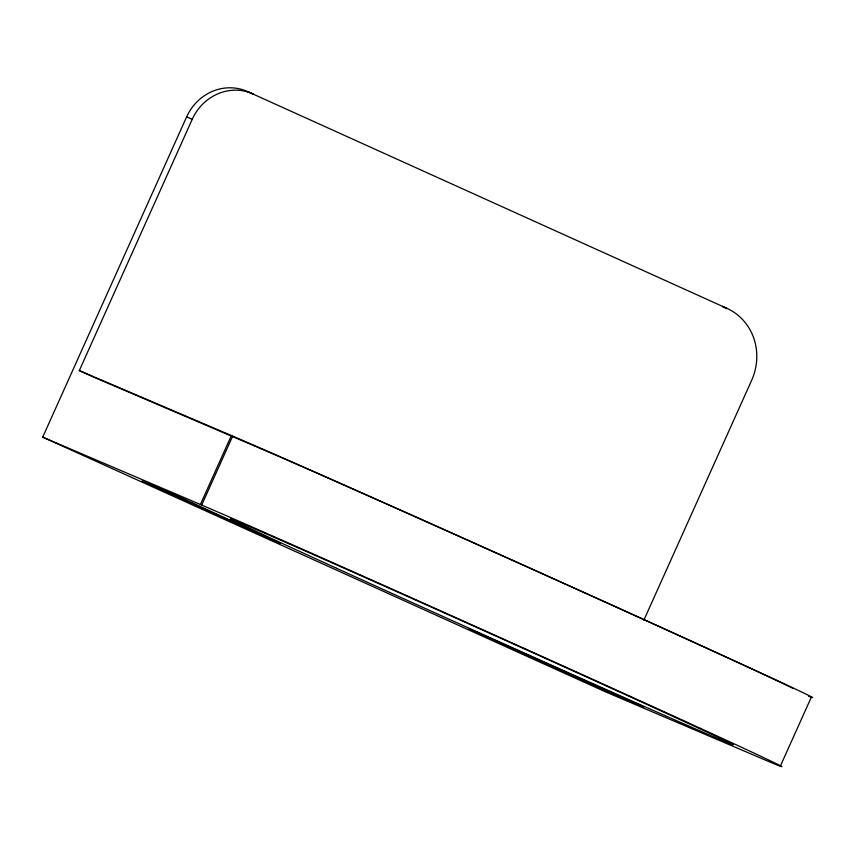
<?xml version="1.0" encoding="UTF-8"?>
<svg xmlns="http://www.w3.org/2000/svg" width="854" height="854" viewBox="0 0 854 854"><rect width="100%" height="100%" fill="white"/><g stroke="black" fill="none" stroke-linecap="round" stroke-linejoin="round"><path stroke-width="1.28" d="M201.683 505.066A328.31 2.295 24.2 0 1 586.976 676.731A328.31 2.295 24.2 0 1 762.739 758.96L605.059 691.644L42.7 437.152L186.631 116.881A48.176 45.177 -66.9 0 1 247.543 91.57L253.147 93.961A48.176 45.177 -66.9 0 0 192.246 119.272L79.294 370.593L93.652 377.094M42.7 437.152L200.402 504.479L231.391 435.529L232.683 436.106A328.31 2.295 24.2 0 1 590.562 595.387A328.31 2.295 24.2 0 1 808.578 696.202M232.683 436.106L201.693 505.066L200.402 504.479M643.831 620.228L751.637 380.35A55.403 51.966 -66.9 0 0 727.01 308.401L247.543 91.57M780.31 766.209L811.3 697.259M722.527 306.479L727.01 308.401M186.631 116.881L192.246 119.272M79.294 370.593L231.391 435.529M94.869 377.607L280.71 457.21M281.916 457.733A311.368 2.178 24.2 0 1 464.971 539.034M466.199 539.579A311.368 2.178 24.2 0 1 793.291 688.527M722.431 306.479A55.403 51.966 -66.9 0 1 726.423 308.636M177.547 495.982L142.18 480.887L280.293 543.39L177.547 495.982M643.702 706.931L607.984 691.676L469.113 628.832L643.702 706.931M336.583 568.284A275.105 1.921 24.2 0 0 731.995 744.464A275.105 1.921 24.2 0 0 378.055 583.282A275.105 1.921 24.2 0 0 336.583 568.284"/></g></svg>
